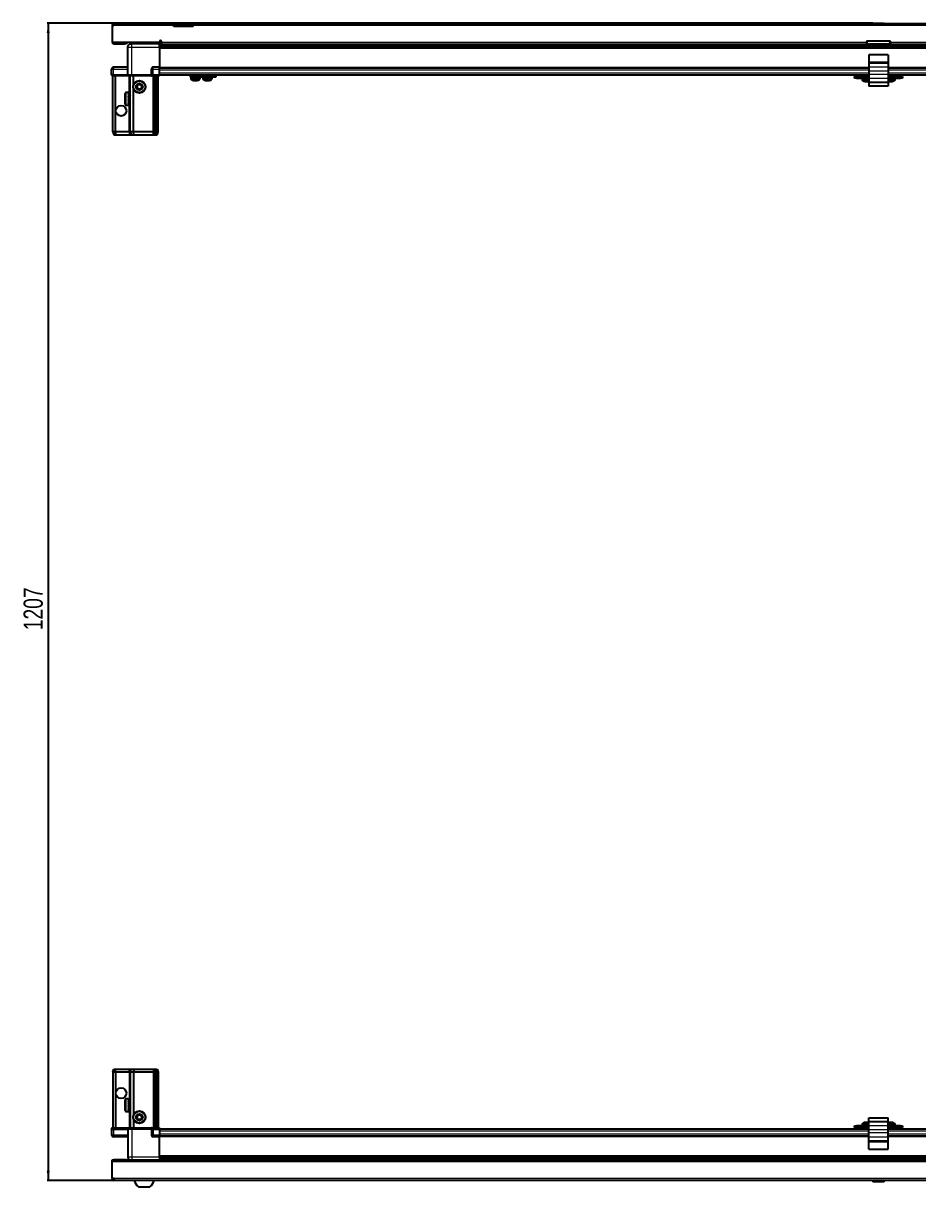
# Model space of a CAD drawing. Header units: millimetres. Extents: x 1132 to 6213, y -494 to 2180.
# Drawn here: x 1220 to 2154, y -494 to 720 of the extents above; entities that cross this region are included whole.
import ezdxf

# ---------------------------------------------------------------- set-up
doc = ezdxf.new("R2010")
doc.units = ezdxf.units.MM
doc.layers.add('FORMAT', color=7, linetype='Continuous')
doc.styles.add('SLDTEXTSTYLE0', font='TXT', dxfattribs={"width": 0.75})
doc.dimstyles.new('SLDDIMSTYLE0', dxfattribs={"dimtxt": 20, "dimasz": 10, "dimexe": 0, "dimexo": 0.0625, "dimgap": 5, "dimtad": 2, "dimdec": 1, "dimrnd": 1e-09, "dimzin": 12, "dimdsep": 46, "dimtxsty": 'SLDTEXTSTYLE0', "dimsah": 1, "dimcen": 0.09, "dimadec": 0, "dimazin": 3, "dimtfac": 1, "dimtofl": 0, "dimtmove": 0, "dimatfit": 3, "dimfxl": 0, "dimfrac": 2, "dimtolj": 1, "dimtzin": 12, "dimarcsym": 0})

# ---------------------------------------------------------------- blocks, each defined once
blk = doc.blocks.new('_D_10')
at = {"layer": 'FORMAT'}
for p, q in [((2106.7, 719.6), (1245.5, 719.6)), ((1246.5, 719.6), (1246.5, -487.4)), ((1315.1, -487.4), (1245.5, -487.4))]:
    blk.add_line(p, q, dxfattribs=at)
for points in [[(1246.5, 719.6), (1244.9, 709.6), (1248, 709.6)], [(1246.5, -487.4), (1248, -477.4), (1244.9, -477.4)]]:
    blk.add_solid(points, dxfattribs=at)
at = {"layer": 'FORMAT', "insert": (1220.7, 86.5), "char_height": 20, "attachment_point": 1, "rotation": 90, "style": 'SLDTEXTSTYLE0'}
blk.add_mtext('1207', dxfattribs=at)

msp = doc.modelspace()

# ---------------------------------------------------------------- linework, layer by layer
at = {"color": 7, "linetype": 'Continuous', "lineweight": 25}
for p, q in [((1313.99, 717.2), (1312.99, 717.2)), ((1312.99, 717.2), (1312.99, 716.3)), ((1312.99, 716.3), (1312.99, 699.8)), ((1313.99, 716.3), (1312.99, 716.3)), ((1313.99, 717.2), (1313.99, 716.3)), ((1314.59, 719.3), (1377.49, 719.3)), ((1337.85, 719.6), (1337.85, 719.3)), ((1337.85, 719.6), (1349.42, 719.6)), ((1349.42, 719.3), (1349.42, 719.6)), ((1377.49, 717.2), (1377.49, 719.3)), ((1377.49, 719.3), (1387.49, 719.3)), ((1387.49, 717.8), (1377.49, 717.8)), ((1377.49, 716.3), (1377.49, 717.2)), ((1397.49, 716.3), (1377.49, 716.3)), ((1387.49, 719.3), (1397.49, 719.3)), ((1397.49, 717.8), (1387.49, 717.8)), ((1397.49, 719.3), (1397.49, 717.2)), ((1397.49, 719.3), (2827.49, 719.3)), ((1397.49, 716.3), (1397.49, 717.2)), ((2106.7, 719.6), (2106.7, 719.3)), ((2106.7, 719.6), (2118.27, 719.6)), ((2118.27, 719.3), (2118.27, 719.6)), ((1312.99, 699.8), (1362.49, 699.8)), ((1315.09, 698.3), (1325.99, 698.3)), ((1327.99, 698.3), (1325.99, 698.3)), ((1327.99, 699.8), (1327.99, 698.3)), ((1329.49, 665.8), (1329.49, 694.8)), ((1333.24, 699.8), (1333.24, 698.3)), ((1362.49, 698.3), (1333.49, 698.3)), ((1359.74, 698.3), (1359.74, 699.8)), ((1362.49, 699.8), (1362.49, 700.65)), ((1362.49, 699.8), (1362.49, 698.3)), ((1362.49, 697.65), (1386.37, 697.65)), ((2862.49, 695.86), (1362.49, 695.86)), ((2862.49, 695.82), (1362.49, 695.82)), ((1362.49, 694.8), (1362.49, 673.8)), ((1364.49, 700.65), (1364.49, 699.9)), ((1364.49, 697.8), (1364.49, 699.9)), ((1364.49, 697.8), (2099.99, 697.8)), ((1380.99, 697.8), (1380.99, 697.65)), ((1381.15, 697.8), (1381.15, 697.65)), ((1381.36, 697.8), (1381.36, 697.65)), ((1381.91, 697.8), (1381.91, 697.65)), ((1382.32, 697.8), (1382.32, 697.65)), ((1383.21, 697.8), (1383.21, 697.65)), ((1383.79, 697.8), (1383.79, 697.65)), ((1384.93, 697.8), (1384.93, 697.65)), ((1385.63, 697.8), (1385.63, 697.65)), ((1386.37, 697.65), (1386.91, 697.65)), ((1386.91, 697.8), (1386.91, 697.65)), ((1386.91, 697.65), (1387.64, 697.65)), ((1386.91, 697.65), (1386.91, 697.65)), ((1387.09, 697.8), (1387.09, 697.65)), ((1387.59, 697.8), (1387.59, 697.65)), ((1387.64, 697.8), (1387.64, 697.65)), ((1387.64, 697.65), (1388.61, 697.65)), ((1387.64, 697.65), (1387.64, 697.65)), ((1388.61, 697.65), (2836.37, 697.65)), ((1388.93, 697.8), (1388.93, 697.65)), ((1388.95, 697.8), (1388.95, 697.65)), ((1389.64, 697.8), (1389.64, 697.65)), ((1390.82, 697.8), (1390.82, 697.65)), ((1391.43, 697.8), (1391.43, 697.65)), ((1392.38, 697.8), (1392.38, 697.65)), ((1392.84, 697.8), (1392.84, 697.65)), ((1393.47, 697.8), (1393.47, 697.65)), ((1393.72, 697.8), (1393.72, 697.65)), ((1393.96, 697.8), (1393.96, 697.65)), ((1393.99, 697.8), (1393.99, 697.65)), ((2124.99, 700.8), (2099.99, 700.8)), ((2099.99, 700.8), (2099.99, 699.9)), ((2099.99, 699.9), (2099.99, 697.8)), ((2121.99, 697.8), (2102.99, 697.8)), ((2124.99, 699.9), (2124.99, 700.8)), ((2124.99, 697.8), (2124.99, 699.9)), ((2124.99, 697.8), (2860.49, 697.8)), ((2122.49, 686.75), (2102.49, 686.75)), ((2102.49, 686.75), (2102.49, 679.02)), ((2122.49, 686.75), (2122.49, 679.02)), ((1312.49, 665.8), (1312.49, 671.8)), ((1329.49, 673.8), (1314.49, 673.8)), ((1353.99, 665.8), (1353.99, 671.8)), ((1362.49, 673.8), (1355.99, 673.8)), ((1362.49, 671.8), (1362.49, 673.8)), ((1362.49, 673.15), (2102.49, 673.15)), ((1362.49, 665.8), (1362.49, 671.8)), ((2102.49, 679.02), (2102.49, 677.58)), ((2102.49, 677.58), (2102.49, 673.81)), ((2102.49, 673.81), (2102.49, 669.48)), ((2102.49, 669.48), (2102.49, 666.26)), ((2122.49, 679.02), (2122.49, 677.58)), ((2122.49, 677.58), (2122.49, 673.81)), ((2122.49, 673.81), (2122.49, 669.48)), ((2122.49, 673.15), (2862.49, 673.15)), ((2122.49, 669.48), (2122.49, 666.26)), ((1312.49, 665.8), (1312.49, 665.46)), ((1312.49, 665.8), (1312.49, 665.8)), ((1312.49, 665.8), (1312.49, 665.46)), ((1314.49, 665.8), (1312.49, 665.8)), ((1312.49, 665.46), (1312.99, 664.6)), ((1312.49, 665.46), (1312.99, 664.6)), ((1312.99, 664.6), (1314.49, 664.6)), ((1313.99, 606.3), (1313.99, 664.6)), ((1314.49, 665.8), (1329.29, 665.8)), ((1329.29, 664.6), (1314.49, 664.6)), ((1316.49, 606.3), (1316.49, 664.6)), ((1329.29, 665.8), (1329.49, 665.8)), ((1329.49, 664.6), (1329.29, 664.6)), ((1329.49, 665.8), (1329.49, 664.6)), ((1329.49, 665.8), (1333.49, 665.8)), ((1333.49, 664.6), (1329.49, 664.6)), ((1331.99, 606.3), (1331.99, 664.6)), ((1333.49, 665.8), (1353.79, 665.8)), ((1353.79, 664.6), (1333.49, 664.6)), ((1335.49, 655.8), (1335.49, 664.6)), ((1353.79, 665.8), (1353.99, 665.8)), ((1353.99, 664.6), (1353.79, 664.6)), ((1353.99, 665.8), (1353.99, 664.6)), ((1355.99, 665.8), (1353.99, 665.8)), ((1353.99, 665.8), (1355.99, 665.8)), ((1353.99, 664.6), (1354.67, 664.6)), ((1362.49, 664.6), (1354.67, 664.6)), ((1355.99, 665.8), (1362.49, 665.8)), ((1355.99, 665.46), (1362.49, 665.46)), ((1356.99, 606.3), (1356.99, 664.6)), ((1357.99, 606.3), (1357.99, 664.6)), ((1359.49, 606.3), (1359.49, 664.6)), ((1360.99, 606.3), (1360.99, 664.6)), ((1362.49, 665.95), (2102.49, 665.95)), ((1362.49, 665.8), (1362.49, 665.46)), ((1362.49, 665.46), (1362.49, 664.6)), ((1394.94, 663.45), (1394.94, 665.95)), ((1397.94, 663.45), (1394.94, 663.45)), ((1395.29, 663.45), (1395.29, 661.54)), ((1397.94, 665.95), (1397.94, 663.45)), ((1418.14, 663.45), (1397.94, 663.45)), ((1404.79, 661.54), (1404.79, 663.45)), ((1407.74, 663.45), (1407.74, 661.54)), ((1407.79, 663.45), (1407.79, 661.54)), ((1417.29, 661.54), (1417.29, 663.45)), ((1418.14, 663.45), (1418.14, 665.95)), ((1421.14, 663.45), (1418.14, 663.45)), ((1421.14, 665.95), (1421.14, 663.45)), ((2087.49, 662.45), (2087.49, 663.95)), ((2087.49, 663.95), (2089.49, 663.95)), ((2089.49, 662.45), (2087.49, 662.45)), ((2089.49, 663.95), (2089.49, 662.45)), ((2089.49, 663.95), (2100.74, 663.95)), ((2089.49, 662.45), (2100.74, 662.45)), ((2095.24, 662.45), (2095.24, 660.54)), ((2097.49, 665.95), (2097.49, 663.95)), ((2100.74, 662.45), (2100.74, 663.95)), ((2100.74, 663.95), (2102.49, 663.95)), ((2102.49, 662.45), (2100.74, 662.45)), ((2102.49, 666.26), (2102.49, 661.93)), ((2102.49, 661.93), (2102.49, 657.95)), ((2122.49, 657.95), (2102.49, 657.95)), ((2102.49, 657.95), (2102.49, 653.95)), ((2122.49, 666.26), (2122.49, 661.93)), ((2122.49, 665.95), (2862.49, 665.95)), ((2122.49, 663.95), (2124.24, 663.95)), ((2124.24, 662.45), (2122.49, 662.45)), ((2122.49, 661.93), (2122.49, 657.95)), ((2122.49, 659.15), (2122.74, 659.07)), ((2122.49, 657.95), (2122.49, 653.95)), ((2124.24, 663.95), (2124.24, 662.45)), ((2124.24, 663.95), (2135.49, 663.95)), ((2124.24, 662.45), (2135.49, 662.45)), ((2127.49, 663.95), (2127.49, 665.95)), ((2129.74, 660.54), (2129.74, 662.45)), ((2135.49, 662.45), (2135.49, 663.95)), ((2135.49, 663.95), (2137.49, 663.95)), ((2137.49, 662.45), (2135.49, 662.45)), ((2137.49, 663.95), (2137.49, 662.45)), ((1326.79, 635.1), (1326.79, 646.5)), ((1330.49, 647.3), (1327.59, 647.3)), ((1329.99, 647.2), (1330.49, 647.2)), ((1329.99, 647.2), (1329.99, 647.04)), ((1329.99, 647.04), (1330.49, 647.04)), ((1329.99, 646.55), (1330.49, 646.55)), ((1329.99, 646.55), (1329.99, 646.17)), ((1329.99, 646.17), (1330.49, 646.17)), ((1329.99, 645.33), (1330.49, 645.33)), ((1329.99, 645.33), (1329.99, 644.78)), ((1329.99, 644.78), (1330.49, 644.78)), ((1329.99, 643.67), (1330.49, 643.67)), ((1329.99, 643.67), (1329.99, 642.99)), ((1330.49, 647.2), (1330.49, 647.3)), ((1330.49, 647.04), (1330.49, 647.2)), ((1330.49, 646.55), (1330.49, 647.04)), ((1330.49, 646.17), (1330.49, 646.55)), ((1330.49, 645.33), (1330.49, 646.17)), ((1330.49, 644.78), (1330.49, 645.33)), ((1330.59, 645.2), (1330.49, 645.2)), ((1330.49, 643.67), (1330.49, 644.78)), ((1330.49, 642.99), (1330.49, 643.67)), ((1330.59, 643.69), (1330.59, 645.2)), ((1330.59, 636.4), (1330.59, 643.69)), ((1331.47, 644.11), (1330.99, 644.8)), ((1330.99, 636.8), (1330.99, 644.8)), ((1331.96, 644.8), (1331.47, 644.11)), ((1331.47, 637.49), (1331.47, 644.11)), ((1331.99, 644.8), (1331.96, 644.8)), ((1331.96, 636.8), (1331.96, 644.8)), ((1335.49, 606.3), (1335.49, 650.8)), ((2122.49, 653.95), (2102.49, 653.95)), ((1327.59, 634.3), (1330.49, 634.3)), ((1329.99, 642.99), (1330.49, 642.99)), ((1329.99, 641.73), (1330.49, 641.73)), ((1329.99, 641.73), (1329.99, 641)), ((1329.99, 641.43), (1330.49, 641.43)), ((1329.99, 641), (1330.49, 641)), ((1329.99, 639.7), (1330.49, 639.7)), ((1329.99, 639.7), (1329.99, 638.98)), ((1329.99, 639.57), (1330.49, 639.57)), ((1329.99, 638.98), (1330.49, 638.98)), ((1329.99, 637.77), (1330.49, 637.77)), ((1329.99, 637.77), (1329.99, 637.14)), ((1329.99, 637.14), (1330.49, 637.14)), ((1329.99, 636.14), (1330.49, 636.14)), ((1329.99, 636.14), (1329.99, 635.66)), ((1329.99, 635.66), (1330.49, 635.66)), ((1329.99, 634.97), (1330.49, 634.97)), ((1329.99, 634.97), (1329.99, 634.68)), ((1329.99, 634.68), (1330.49, 634.68)), ((1329.99, 634.37), (1330.49, 634.37)), ((1329.99, 634.37), (1329.99, 634.3)), ((1329.99, 634.3), (1330.49, 634.3)), ((1330.49, 641.73), (1330.49, 642.99)), ((1330.49, 641.43), (1330.49, 641.73)), ((1330.49, 639.7), (1330.49, 641)), ((1330.49, 638.98), (1330.49, 639.57)), ((1330.49, 637.77), (1330.49, 638.98)), ((1330.49, 637.14), (1330.49, 637.77)), ((1330.49, 636.14), (1330.49, 637.14)), ((1330.49, 636.4), (1330.59, 636.4)), ((1330.49, 635.66), (1330.49, 636.14)), ((1330.49, 634.97), (1330.49, 635.66)), ((1330.49, 634.68), (1330.49, 634.97)), ((1330.49, 634.37), (1330.49, 634.68)), ((1330.49, 634.3), (1330.49, 634.37)), ((1330.49, 634.3), (1330.49, 634.3)), ((1330.99, 636.8), (1331.47, 637.49)), ((1331.47, 637.49), (1331.96, 636.8)), ((1331.96, 636.8), (1331.99, 636.8)), ((1316.49, 606.3), (1313.99, 606.3)), ((1313.99, 606.3), (1314.79, 603.3)), ((1314.79, 603.3), (1316.64, 603.3)), ((1330.99, 606.3), (1316.49, 606.3)), ((1316.49, 606.3), (1316.64, 603.3)), ((1316.64, 603.3), (1330.99, 603.3)), ((1331.99, 606.3), (1330.99, 606.3)), ((1330.99, 603.3), (1332.79, 603.3)), ((1335.49, 606.3), (1331.99, 606.3)), ((1331.99, 606.3), (1332.79, 603.3)), ((1332.79, 603.3), (1335.82, 603.3)), ((1355.99, 606.3), (1335.49, 606.3)), ((1335.82, 603.3), (1335.49, 606.3)), ((1335.82, 603.3), (1355.99, 603.3)), ((1356.99, 606.3), (1355.99, 606.3)), ((1355.99, 603.3), (1357.79, 603.3)), ((1357.99, 606.3), (1356.99, 606.3)), ((1357.79, 603.3), (1356.99, 606.3)), ((1357.79, 603.3), (1358.53, 603.3)), ((1359.49, 606.3), (1357.99, 606.3)), ((1358.53, 603.3), (1357.99, 606.3)), ((1358.53, 603.3), (1359.03, 603.3)), ((1359.03, 603.3), (1359.49, 606.3)), ((1359.03, 603.3), (1360.18, 603.3)), ((1360.99, 606.3), (1359.49, 606.3)), ((1360.18, 603.3), (1360.99, 606.3)), ((1313.99, -374.4), (1314.79, -371.4)), ((1316.49, -374.4), (1313.99, -374.4)), ((1313.99, -374.4), (1313.99, -432.7)), ((1314.79, -371.4), (1316.64, -371.4)), ((1316.49, -374.4), (1316.64, -371.4)), ((1316.49, -374.4), (1316.49, -432.7)), ((1330.99, -374.4), (1316.49, -374.4)), ((1316.64, -371.4), (1330.99, -371.4)), ((1330.99, -371.4), (1332.79, -371.4)), ((1331.99, -374.4), (1330.99, -374.4)), ((1331.99, -374.4), (1332.79, -371.4)), ((1335.49, -374.4), (1331.99, -374.4)), ((1331.99, -374.4), (1331.99, -432.7)), ((1332.79, -371.4), (1335.82, -371.4)), ((1335.82, -371.4), (1335.49, -374.4)), ((1335.49, -374.4), (1335.49, -418.9)), ((1355.99, -374.4), (1335.49, -374.4)), ((1335.82, -371.4), (1355.99, -371.4)), ((1355.99, -371.4), (1357.79, -371.4)), ((1356.99, -374.4), (1355.99, -374.4)), ((1357.79, -371.4), (1356.99, -374.4)), ((1357.99, -374.4), (1356.99, -374.4)), ((1356.99, -374.4), (1356.99, -432.7)), ((1357.79, -371.4), (1358.53, -371.4)), ((1358.53, -371.4), (1357.99, -374.4)), ((1357.99, -374.4), (1357.99, -432.7)), ((1359.49, -374.4), (1357.99, -374.4)), ((1358.53, -371.4), (1359.03, -371.4)), ((1359.03, -371.4), (1360.18, -371.4)), ((1359.03, -371.4), (1359.49, -374.4)), ((1360.99, -374.4), (1359.49, -374.4)), ((1359.49, -374.4), (1359.49, -432.7)), ((1360.18, -371.4), (1360.99, -374.4)), ((1360.99, -374.4), (1360.99, -432.7)), ((1326.79, -414.6), (1326.79, -403.2)), ((1329.99, -402.4), (1327.59, -402.4)), ((1329.99, -402.4), (1329.99, -402.41)), ((1329.99, -402.41), (1330.49, -402.41)), ((1329.99, -402.6), (1330.49, -402.6)), ((1329.99, -402.6), (1329.99, -402.81)), ((1329.99, -402.81), (1330.49, -402.81)), ((1329.99, -403.39), (1330.49, -403.39)), ((1329.99, -403.39), (1329.99, -403.82)), ((1329.99, -403.82), (1330.49, -403.82)), ((1329.99, -404.72), (1330.49, -404.72)), ((1329.99, -404.72), (1329.99, -405.32)), ((1329.99, -405.32), (1330.49, -405.32)), ((1329.99, -406.47), (1330.49, -406.47)), ((1329.99, -406.47), (1329.99, -407.17)), ((1329.99, -407.17), (1330.49, -407.17)), ((1329.99, -408.45), (1330.49, -408.45)), ((1329.99, -408.45), (1329.99, -409.19)), ((1329.99, -408.6), (1330.49, -408.6)), ((1329.99, -409.1), (1330.49, -409.1)), ((1329.99, -409.19), (1330.49, -409.19)), ((1329.99, -410.47), (1330.49, -410.47)), ((1329.99, -410.47), (1329.99, -411.18)), ((1329.99, -411.18), (1330.49, -411.18)), ((1329.99, -412.35), (1330.49, -412.35)), ((1329.99, -412.35), (1329.99, -412.95)), ((1330.49, -402.6), (1330.49, -402.41)), ((1330.49, -402.81), (1330.49, -402.6)), ((1330.49, -403.39), (1330.49, -402.81)), ((1330.49, -403.82), (1330.49, -403.39)), ((1330.49, -404.72), (1330.49, -403.82)), ((1330.59, -404.5), (1330.49, -404.5)), ((1330.49, -405.32), (1330.49, -404.72)), ((1330.49, -406.47), (1330.49, -405.32)), ((1330.49, -407.17), (1330.49, -406.47)), ((1330.49, -408.45), (1330.49, -407.17)), ((1330.49, -408.6), (1330.49, -408.45)), ((1330.49, -409.19), (1330.49, -409.1)), ((1330.49, -410.47), (1330.49, -409.19)), ((1330.49, -411.18), (1330.49, -410.47)), ((1330.49, -412.35), (1330.49, -411.18)), ((1330.49, -412.95), (1330.49, -412.35)), ((1330.59, -413.3), (1330.59, -404.5)), ((1331.47, -405.59), (1330.99, -404.9)), ((1330.99, -412.9), (1330.99, -404.9)), ((1330.99, -412.9), (1331.47, -412.21)), ((1331.96, -404.9), (1331.47, -405.59)), ((1331.47, -412.21), (1331.47, -405.59)), ((1331.47, -412.21), (1331.96, -412.9)), ((1331.99, -404.9), (1331.96, -404.9)), ((1331.96, -412.9), (1331.96, -404.9)), ((1327.59, -415.4), (1329.99, -415.4)), ((1329.99, -412.95), (1330.49, -412.95)), ((1329.99, -413.88), (1330.49, -413.88)), ((1329.99, -413.88), (1329.99, -414.32)), ((1329.99, -414.32), (1330.49, -414.32)), ((1329.99, -414.93), (1330.49, -414.93)), ((1329.99, -414.93), (1329.99, -415.17)), ((1329.99, -415.17), (1330.49, -415.17)), ((1329.99, -415.39), (1330.49, -415.39)), ((1329.99, -415.39), (1329.99, -415.4)), ((1329.99, -415.4), (1330.49, -415.4)), ((1330.49, -413.88), (1330.49, -412.95)), ((1330.49, -413.3), (1330.59, -413.3)), ((1330.49, -414.32), (1330.49, -413.88)), ((1330.49, -414.93), (1330.49, -414.32)), ((1330.49, -415.17), (1330.49, -414.93)), ((1330.49, -415.39), (1330.49, -415.17)), ((1330.49, -415.4), (1330.49, -415.39)), ((1331.96, -412.9), (1331.99, -412.9)), ((1335.49, -423.9), (1335.49, -432.7)), ((2102.49, -422.05), (2122.49, -422.05)), ((2102.49, -426.05), (2102.49, -422.05)), ((2122.49, -426.05), (2122.49, -422.05)), ((1312.99, -432.7), (1312.49, -433.57)), ((1312.49, -433.9), (1312.49, -433.57)), ((1312.49, -433.9), (1314.49, -433.9)), ((1312.49, -433.9), (1312.49, -439.9)), ((1314.49, -432.7), (1312.99, -432.7)), ((1314.49, -432.7), (1329.29, -432.7)), ((1329.29, -433.9), (1314.49, -433.9)), ((1314.49, -433.9), (1329.29, -433.9)), ((1329.29, -432.7), (1329.49, -432.7)), ((1329.49, -433.9), (1329.29, -433.9)), ((1329.49, -433.9), (1329.49, -432.7)), ((1329.49, -432.7), (1333.49, -432.7)), ((1333.49, -433.9), (1329.49, -433.9)), ((1329.49, -433.9), (1329.49, -462.9)), ((1333.49, -432.7), (1353.79, -432.7)), ((1353.79, -433.9), (1333.49, -433.9)), ((1353.79, -432.7), (1353.99, -432.7)), ((1353.99, -433.9), (1353.79, -433.9)), ((1353.99, -433.9), (1353.99, -432.7)), ((1354.67, -432.7), (1353.99, -432.7)), ((1353.99, -433.9), (1355.99, -433.9)), ((1353.99, -433.9), (1353.99, -439.9)), ((1354.67, -432.7), (1362.49, -432.7)), ((1362.49, -433.57), (1355.99, -433.57)), ((1362.49, -433.9), (1355.99, -433.9)), ((1355.99, -433.9), (1362.49, -433.9)), ((1362.49, -432.7), (1362.49, -433.57)), ((1362.49, -433.57), (1362.49, -433.57)), ((1362.49, -433.9), (1362.49, -433.57)), ((1362.49, -433.9), (1362.49, -433.9)), ((1362.49, -433.9), (1362.49, -439.9)), ((2102.49, -434.05), (1362.49, -434.05)), ((2087.49, -432.05), (2087.49, -430.55)), ((2087.49, -430.55), (2089.49, -430.55)), ((2089.49, -432.05), (2087.49, -432.05)), ((2089.49, -430.55), (2089.49, -432.05)), ((2100.74, -430.55), (2089.49, -430.55)), ((2100.74, -432.05), (2089.49, -432.05)), ((2095.24, -428.65), (2095.24, -430.55)), ((2097.49, -432.05), (2097.49, -434.05)), ((2100.74, -432.05), (2100.74, -430.55)), ((2100.74, -430.55), (2102.49, -430.55)), ((2102.49, -432.05), (2100.74, -432.05)), ((2101.16, -427.07), (2101.16, -427.07)), ((2102.49, -426.05), (2122.49, -426.05)), ((2102.49, -430.03), (2102.49, -426.05)), ((2102.49, -434.36), (2102.49, -430.03)), ((2102.49, -437.59), (2102.49, -434.36)), ((2122.49, -430.03), (2122.49, -426.05)), ((2122.49, -434.36), (2122.49, -430.03)), ((2122.49, -430.55), (2124.24, -430.55)), ((2124.24, -432.05), (2122.49, -432.05)), ((2862.49, -434.05), (2122.49, -434.05)), ((2122.49, -437.59), (2122.49, -434.36)), ((2124.24, -430.55), (2124.24, -432.05)), ((2135.49, -430.55), (2124.24, -430.55)), ((2135.49, -432.05), (2124.24, -432.05)), ((2126.16, -427.07), (2126.16, -427.07)), ((2127.49, -434.05), (2127.49, -432.05)), ((2129.74, -430.55), (2129.74, -428.65)), ((2135.49, -432.05), (2135.49, -430.55)), ((2135.49, -430.55), (2137.49, -430.55)), ((2137.49, -432.05), (2135.49, -432.05)), ((2137.49, -430.55), (2137.49, -432.05)), ((1329.49, -441.9), (1314.49, -441.9)), ((1362.49, -441.9), (1355.99, -441.9)), ((1362.49, -439.9), (1362.49, -441.9)), ((2102.49, -441.25), (1362.49, -441.25)), ((1362.49, -462.9), (1362.49, -441.9)), ((2102.49, -441.91), (2102.49, -437.59)), ((2102.49, -445.68), (2102.49, -441.91)), ((2102.49, -447.13), (2102.49, -445.68)), ((2102.49, -454.85), (2102.49, -447.13)), ((2122.49, -441.91), (2122.49, -437.59)), ((2862.49, -441.25), (2122.49, -441.25)), ((2122.49, -445.68), (2122.49, -441.91)), ((2122.49, -447.13), (2122.49, -445.68)), ((2122.49, -454.85), (2122.49, -447.13)), ((2102.49, -454.85), (2122.49, -454.85)), ((1312.99, -465.9), (2911.99, -465.9)), ((1312.99, -468), (1312.99, -465.9)), ((1312.99, -485.3), (1312.99, -468)), ((1327.99, -465.8), (1315.09, -465.8)), ((1327.99, -465.8), (1327.99, -465.9)), ((1362.49, -463.92), (2862.49, -463.92)), ((1362.49, -463.96), (2862.49, -463.96)), ((1386.37, -465.75), (1362.49, -465.75)), ((1380.99, -465.9), (1380.99, -465.75)), ((1381.03, -465.9), (1381.03, -465.75)), ((1381.3, -465.9), (1381.3, -465.75)), ((1381.56, -465.9), (1381.56, -465.75)), ((1382.21, -465.9), (1382.21, -465.75)), ((1382.67, -465.9), (1382.67, -465.75)), ((1383.64, -465.9), (1383.64, -465.75)), ((1384.26, -465.9), (1384.26, -465.75)), ((1385.45, -465.9), (1385.45, -465.75)), ((1386.11, -465.9), (1386.11, -465.75)), ((1386.16, -465.9), (1386.16, -465.75)), ((1387.45, -465.75), (1386.37, -465.75)), ((1388.19, -465.75), (1387.45, -465.75)), ((1387.45, -465.9), (1387.45, -465.75)), ((1387.45, -465.75), (1387.45, -465.75)), ((1387.47, -465.9), (1387.47, -465.75)), ((1387.96, -465.9), (1387.96, -465.75)), ((1388.19, -465.9), (1388.19, -465.75)), ((1388.61, -465.75), (1388.19, -465.75)), ((1388.19, -465.75), (1388.19, -465.75)), ((2836.37, -465.75), (1388.61, -465.75)), ((1389.46, -465.9), (1389.46, -465.75)), ((1390.15, -465.9), (1390.15, -465.75)), ((1391.28, -465.9), (1391.28, -465.75)), ((1391.86, -465.9), (1391.86, -465.75)), ((1392.73, -465.9), (1392.73, -465.75)), ((1393.13, -465.9), (1393.13, -465.75)), ((1393.66, -465.9), (1393.66, -465.75)), ((1393.85, -465.9), (1393.85, -465.75)), ((1393.99, -465.9), (1393.99, -465.75)), ((1315.09, -485.3), (1312.99, -485.3)), ((1315.09, -485.3), (1315.09, -487.4)), ((2909.89, -487.4), (1315.09, -487.4)), ((1340.49, -494), (1352.49, -494)), ((2107.69, -487.4), (2106.7, -488.39)), ((2106.7, -488.39), (2106.7, -488.9)), ((2118.27, -488.39), (2106.7, -488.39)), ((2118.27, -488.9), (2106.7, -488.9)), ((2118.27, -488.39), (2117.29, -487.4)), ((2118.27, -488.9), (2118.27, -488.39))]:
    msp.add_line(p, q, dxfattribs=at)
at = {"color": 8, "linetype": 'Continuous', "lineweight": 18}
for p, q in [((1377.49, 717.2), (1313.99, 717.2)), ((1387.49, 717.8), (1387.49, 719.3)), ((2827.49, 717.2), (1397.49, 717.2)), ((1315.09, 699.8), (1315.09, 698.3)), ((1325.99, 698.3), (1325.99, 699.8)), ((1333.49, 694.8), (1362.49, 694.8)), ((1333.49, 665.8), (1333.49, 694.8)), ((1362.49, 698.3), (1364.49, 698.3)), ((2862.49, 697.06), (1362.49, 697.06)), ((1362.49, 694.61), (2862.49, 694.61)), ((2862.49, 693.2), (1362.49, 693.2)), ((1364.49, 699.9), (2099.99, 699.9)), ((2099.99, 698.3), (2101.33, 698.3)), ((2123.65, 698.3), (2124.99, 698.3)), ((2124.99, 699.9), (2860.49, 699.9)), ((1312.49, 671.8), (1314.49, 671.8)), ((1314.49, 673.8), (1314.49, 671.8)), ((1314.49, 671.8), (1329.49, 671.8)), ((1314.49, 665.8), (1314.49, 671.8)), ((1353.99, 671.8), (1355.99, 671.8)), ((1355.99, 671.8), (1355.99, 673.8)), ((1355.99, 671.8), (1362.49, 671.8)), ((1355.99, 665.8), (1355.99, 671.8)), ((1362.49, 673.8), (2102.49, 673.8)), ((1362.49, 671.15), (2102.49, 671.15)), ((1362.49, 667.95), (2102.49, 667.95)), ((2122.49, 679.02), (2102.49, 679.02)), ((2122.49, 677.58), (2102.49, 677.58)), ((2122.49, 673.81), (2102.49, 673.81)), ((2122.49, 669.48), (2102.49, 669.48)), ((2122.49, 673.8), (2862.49, 673.8)), ((2122.49, 671.15), (2862.49, 671.15)), ((2122.49, 667.95), (2862.49, 667.95)), ((1314.49, 665.8), (1314.49, 664.6)), ((1329.29, 664.6), (1329.29, 665.8)), ((1330.99, 644.8), (1330.99, 664.6)), ((1333.49, 665.8), (1333.49, 664.6)), ((1353.79, 664.6), (1353.79, 665.8)), ((1355.99, 665.8), (1355.99, 665.46)), ((1355.99, 606.3), (1355.99, 664.6)), ((1404.79, 661.54), (1395.29, 661.54)), ((1404.59, 661.17), (1395.48, 661.17)), ((1407.79, 661.54), (1407.74, 661.54)), ((1417.29, 661.54), (1407.79, 661.54)), ((1407.98, 661.17), (1407.93, 661.17)), ((1417.09, 661.17), (1407.98, 661.17)), ((2102.49, 660.54), (2095.24, 660.54)), ((2102.49, 660.17), (2095.43, 660.17)), ((2122.49, 666.26), (2102.49, 666.26)), ((2122.49, 661.93), (2102.49, 661.93)), ((2129.74, 660.54), (2122.49, 660.54)), ((2129.54, 660.17), (2122.49, 660.17)), ((1327.59, 634.3), (1327.59, 647.3)), ((1330.99, 606.3), (1330.99, 636.8)), ((1330.99, 606.3), (1330.99, 603.3)), ((1355.99, 603.3), (1355.99, 606.3)), ((1330.99, -374.4), (1330.99, -371.4)), ((1330.99, -374.4), (1330.99, -404.9)), ((1355.99, -371.4), (1355.99, -374.4)), ((1355.99, -374.4), (1355.99, -432.7)), ((1327.59, -415.4), (1327.59, -402.4)), ((1330.99, -412.9), (1330.99, -432.7)), ((1314.49, -433.9), (1314.49, -432.7)), ((1314.49, -433.9), (1314.49, -439.9)), ((1329.29, -433.9), (1329.29, -432.7)), ((1333.49, -433.9), (1333.49, -432.7)), ((1333.49, -433.9), (1333.49, -462.9)), ((1353.79, -433.9), (1353.79, -432.7)), ((1355.99, -433.9), (1355.99, -433.57)), ((1355.99, -433.9), (1355.99, -439.9)), ((1362.49, -433.9), (1362.49, -433.57)), ((2102.49, -436.05), (1362.49, -436.05)), ((2095.24, -428.65), (2099.99, -428.65)), ((2095.43, -428.28), (2099.99, -428.28)), ((2099.99, -428.28), (2102.49, -428.28)), ((2099.99, -428.65), (2102.49, -428.65)), ((2102.49, -430.03), (2122.49, -430.03)), ((2102.49, -434.36), (2122.49, -434.36)), ((2122.49, -428.28), (2124.99, -428.28)), ((2122.49, -428.65), (2124.99, -428.65)), ((2862.49, -436.05), (2122.49, -436.05)), ((2124.99, -428.28), (2129.54, -428.28)), ((2124.99, -428.65), (2129.74, -428.65)), ((1312.49, -439.9), (1314.49, -439.9)), ((1314.49, -439.9), (1329.49, -439.9)), ((1314.49, -441.9), (1314.49, -439.9)), ((1353.99, -439.9), (1355.99, -439.9)), ((1355.99, -439.9), (1362.49, -439.9)), ((1355.99, -439.9), (1355.99, -441.9)), ((2102.49, -439.25), (1362.49, -439.25)), ((2102.49, -441.9), (1362.49, -441.9)), ((2102.49, -437.59), (2122.49, -437.59)), ((2102.49, -441.91), (2122.49, -441.91)), ((2102.49, -445.68), (2122.49, -445.68)), ((2102.49, -447.13), (2122.49, -447.13)), ((2862.49, -439.25), (2122.49, -439.25)), ((2862.49, -441.9), (2122.49, -441.9)), ((2911.99, -468), (1312.99, -468)), ((1315.09, -465.9), (1315.09, -465.8)), ((1333.49, -462.9), (1362.49, -462.9)), ((1362.49, -461.3), (2862.49, -461.3)), ((2862.49, -462.72), (1362.49, -462.72)), ((1362.49, -465.17), (2862.49, -465.17)), ((2909.89, -485.3), (1315.09, -485.3))]:
    msp.add_line(p, q, dxfattribs=at)
at = {"color": 7, "linetype": 'Continuous', "lineweight": 25, "flags": 128}
for points in [[(2102.49, -427.25), (2102.48, -427.25), (2102.17, -427.15)], [(2122.84, -427.15), (2122.52, -427.24), (2122.49, -427.25)], [(1315.09, -465.8), (1314.68, -465.84), (1314.45, -465.9)]]:
    msp.add_lwpolyline(points, dxfattribs=at)
at = {"color": 7, "linetype": 'Continuous', "lineweight": 25}
for centre, radius in [((1341.49, 653.3), 6.5), ((1341.49, 653.3), 3.46), ((1322.49, 628.3), 5.5), ((1322.49, -396.4), 5.5), ((1341.49, -421.4), 6.5), ((1341.49, -421.4), 3.46)]:
    msp.add_circle(centre, radius, dxfattribs=at)
at = {"color": 8, "linetype": 'Continuous', "lineweight": 18}
for centre in [(1341.49, 653.3), (1341.49, -421.4)]:
    msp.add_circle(centre, 5.7, dxfattribs=at)
at = {"color": 7, "linetype": 'Continuous', "lineweight": 25}
for centre, radius, start, end in [((1315.09, 700.4), 2.1, 196.60155, 270), ((1363.49, 700.65), 1, 0, 180), ((2102.99, 700.8), 3, 180, 270), ((2121.99, 700.8), 3, 270, 360), ((1314.49, 671.8), 2, 90, 180), ((1355.99, 671.8), 2, 90, 180), ((1341.49, 653.3), 2.5, 74.92207, 134.92207), ((1341.49, 653.3), 2.5, 14.92207, 74.92207), ((1395.74, 661.54), 0.45, 180, 235.28209), ((1400.04, 667.75), 8, 235.28209, 258.9392), ((1400.04, 667.75), 8, 281.00757, 304.71791), ((1404.34, 661.54), 0.45, 304.71791, 0), ((1408.19, 661.54), 0.45, 180, 235.28209), ((1408.24, 661.54), 0.45, 180, 235.28209), ((1412.49, 667.75), 8, 235.28209, 255.8287), ((1412.54, 667.75), 8, 235.28209, 259.06255), ((1412.54, 667.75), 8, 280.87532, 304.71791), ((1416.84, 661.54), 0.45, 304.71791, 0), ((2095.69, 660.54), 0.45, 180, 235.28209), ((2099.99, 666.75), 8, 235.28209, 259.10263), ((2099.99, 666.75), 8, 280.79755, 288.20996), ((2124.99, 666.75), 8, 286.33055, 304.71791), ((2129.29, 660.54), 0.45, 304.71791, 0), ((1327.59, 646.5), 0.8, 90, 180), ((1330.99, 645.2), 0.4, 180, 270), ((1341.49, 653.3), 2.5, 134.92207, 194.92207), ((1341.49, 653.3), 2.5, 194.92207, 254.92207), ((1341.49, 653.3), 2.5, 254.92207, 314.92207), ((1341.49, 653.3), 2.5, 314.92207, 14.92207), ((1327.59, 635.1), 0.8, 180, 270), ((1330.99, 636.4), 0.4, 90, 180), ((1327.59, -403.2), 0.8, 90, 180), ((1330.99, -404.5), 0.4, 180, 270), ((1327.59, -414.6), 0.8, 180, 270), ((1330.99, -413.3), 0.4, 90, 180), ((1341.49, -421.4), 2.5, 147.37605, 207.37605), ((1341.49, -421.4), 2.5, 207.37605, 267.37605), ((1341.49, -421.4), 2.5, 87.37605, 147.37605), ((1341.49, -421.4), 2.5, 267.37605, 327.37605), ((1341.49, -421.4), 2.5, 27.37605, 87.37605), ((1341.49, -421.4), 2.5, 327.37605, 27.37605), ((2095.69, -428.65), 0.45, 124.71791, 180), ((2099.99, -434.85), 8, 105.59831, 124.71791), ((2124.99, -434.85), 8, 55.28209, 74.20809), ((2129.29, -428.65), 0.45, 0, 55.28209), ((1314.49, -439.9), 2, 180, 270), ((1355.99, -439.9), 2, 180, 270), ((1315.09, -485.3), 2.1, 180, 270), ((1315.09, -485.3), 0.6, 180, 270), ((1347.51, -484.38), 11.91, 194.70035, 233.8734), ((1345.46, -484.38), 11.91, 306.1266, 345.29965)]:
    msp.add_arc(centre, radius, start, end, dxfattribs=at)
for centre, start_param, end_param in [((1355.99, 662), 0, 0.7227342), ((1355.99, -430.1), 2.4188584, 3.1415927)]:
    msp.add_ellipse(centre, major_axis=(0, 3.46), ratio=0.5773503, start_param=start_param, end_param=end_param, dxfattribs=at)
for points, knots in [([(1314.61, 719.21), (1314.52, 719.2), (1314.19, 719.15), (1313.7, 718.82), (1313.23, 718.27), (1313.02, 717.69), (1313, 717.32), (1312.99, 717.2)], [0, 0, 0, 0, 0.0979668, 0.3537447, 0.6095195, 0.8652942, 1, 1, 1, 1]), ([(1313.99, 717.2), (1314.03, 717.45), (1314.12, 717.94), (1314.26, 718.59), (1314.39, 719.05), (1314.5, 719.27), (1314.57, 719.29), (1314.59, 719.3)], [0, 0, 0, 0, 0.2302553, 0.4485219, 0.6667858, 0.8850496, 1, 1, 1, 1]), ([(1329.49, 694.8), (1329.54, 695.24), (1329.61, 695.92), (1330.04, 696.73), (1330.5, 697.29), (1331.06, 697.74), (1331.87, 698.18), (1332.55, 698.25), (1332.99, 698.3)], [0, 0, 0, 0, 0.2394568, 0.3683607, 0.5, 0.6316393, 0.7605432, 1, 1, 1, 1]), ([(1333.49, 698.3), (1333.42, 698.3), (1333.29, 698.3), (1333.13, 698.3), (1333.01, 698.3), (1333, 698.3), (1332.99, 698.3)], [0, 0, 0, 0, 0.2493943, 0.5003335, 0.7501667, 1, 1, 1, 1]), ([(1362.49, 694.8), (1362.49, 695.19), (1362.49, 695.98), (1362.49, 697.03), (1362.49, 697.82), (1362.49, 698.24), (1362.49, 698.28), (1362.49, 698.3)], [0, 0, 0, 0, 0.2146939, 0.4293877, 0.6440816, 0.8587754, 1, 1, 1, 1]), ([(1338.7, 654.05), (1339.07, 654.41), (1339.75, 655.09), (1340.43, 655.77), (1340.75, 656.09)], [0, 0, 0, 0, 0.5346859, 1, 1, 1, 1]), ([(1340.75, 656.09), (1341.24, 655.95), (1342.17, 655.7), (1343.1, 655.45), (1343.53, 655.34)], [0, 0, 0, 0, 0.5346859, 1, 1, 1, 1]), ([(1398.54, 659.89), (1398.54, 659.89), (1398.54, 659.89), (1398.4, 659.92), (1398.22, 659.97), (1398.07, 660.03), (1398, 660.06), (1397.99, 660.07), (1397.99, 660.07), (1398, 660.07), (1398.02, 660.07), (1398.09, 660.05), (1398.38, 659.98), (1398.76, 659.91), (1399.17, 659.88), (1399.45, 659.91), (1399.6, 659.97), (1399.71, 660.04), (1399.78, 660.07), (1399.8, 660.07), (1399.83, 660.07), (1399.85, 660.07), (1399.89, 660.06), (1399.99, 660.03), (1400.15, 659.96), (1400.37, 659.9), (1400.67, 659.88), (1401.01, 659.91), (1401.32, 659.96), (1401.56, 660.01), (1401.68, 660.03), (1401.76, 660.05), (1401.81, 660.06), (1401.85, 660.07), (1401.86, 660.07), (1401.87, 660.07), (1401.87, 660.07)], [0, 0, 0, 0, 0.0260981, 0.0798373, 0.1372046, 0.1783571, 0.1990393, 0.2033396, 0.2076895, 0.2107229, 0.2145438, 0.2214795, 0.2486016, 0.3557772, 0.404897, 0.4544227, 0.54605, 0.5914038, 0.5971187, 0.6013251, 0.6043817, 0.6074438, 0.6119905, 0.6242286, 0.6785193, 0.7597502, 0.8043048, 0.8490258, 0.923625, 0.9513598, 0.9687075, 0.9799959, 0.9911421, 0.9954732, 0.998845, 1, 1, 1, 1]), ([(1401.87, 660.07), (1401.88, 660.07), (1401.88, 660.07), (1401.89, 660.06), (1401.84, 660.03), (1401.7, 659.96), (1401.56, 659.91), (1401.51, 659.89), (1401.55, 659.89), (1401.57, 659.9)], [0, 0, 0, 0, 0.0151829, 0.0365363, 0.0956997, 0.3601423, 0.6752387, 0.8745348, 1, 1, 1, 1]), ([(1411.02, 659.89), (1411.03, 659.89), (1411.05, 659.89), (1410.91, 659.94), (1410.75, 660), (1410.63, 660.05), (1410.63, 660.07), (1410.63, 660.07), (1410.65, 660.07), (1410.67, 660.07), (1410.76, 660.05), (1411.1, 659.97), (1411.52, 659.89), (1411.96, 659.89), (1412.18, 659.92), (1412.35, 659.97), (1412.47, 660.03), (1412.55, 660.06), (1412.6, 660.07), (1412.62, 660.07), (1412.64, 660.07), (1412.67, 660.07), (1412.73, 660.05), (1412.86, 659.98), (1413.01, 659.91), (1413.32, 659.88), (1413.7, 659.91), (1414.09, 659.97), (1414.39, 660.04), (1414.5, 660.07), (1414.52, 660.07), (1414.53, 660.07), (1414.54, 660.07), (1414.54, 660.06), (1414.48, 660.03), (1414.3, 659.96), (1414.1, 659.9), (1414.06, 659.9), (1414.05, 659.89)], [0, 0, 0, 0, 0.0283629, 0.0806823, 0.1383562, 0.1672924, 0.1709175, 0.1737955, 0.1766977, 0.1800498, 0.1863992, 0.2130773, 0.319019, 0.3539804, 0.3992833, 0.4476446, 0.4823368, 0.4997721, 0.5033973, 0.5070643, 0.5096216, 0.5128427, 0.5186896, 0.5415539, 0.6319042, 0.6733129, 0.7150637, 0.7923067, 0.8305407, 0.8353583, 0.8389044, 0.8414812, 0.8440625, 0.8478955, 0.8582124, 0.9039802, 0.9724588, 1, 1, 1, 1]), ([(2098.48, 658.89), (2098.48, 658.89), (2098.49, 658.89), (2098.36, 658.93), (2098.17, 658.99), (2098.04, 659.06), (2098.03, 659.07), (2098.03, 659.07), (2098.04, 659.07), (2098.06, 659.07), (2098.11, 659.06), (2098.31, 659.02), (2098.65, 658.94), (2099.07, 658.89), (2099.4, 658.89), (2099.62, 658.94), (2099.78, 659), (2099.89, 659.05), (2099.96, 659.07), (2099.98, 659.07), (2100, 659.07), (2100.03, 659.07), (2100.1, 659.05), (2100.26, 658.97), (2100.44, 658.89), (2100.84, 658.89), (2101.16, 658.92), (2101.48, 658.97), (2101.72, 659.03), (2101.86, 659.06), (2101.91, 659.07), (2101.93, 659.07), (2101.94, 659.07), (2101.95, 659.07), (2101.93, 659.05), (2101.78, 658.98), (2101.59, 658.92), (2101.47, 658.88), (2101.49, 658.89), (2101.49, 658.89)], [0, 0, 0, 0, 0.0107986, 0.0543621, 0.1370986, 0.1577299, 0.1615047, 0.1653161, 0.1678592, 0.1703965, 0.1748191, 0.1884464, 0.2519024, 0.3158484, 0.35385, 0.4061453, 0.4637925, 0.4927153, 0.4963388, 0.4992154, 0.5021163, 0.5054668, 0.5118133, 0.5384791, 0.6443718, 0.679317, 0.724599, 0.772938, 0.8076141, 0.8250414, 0.8286649, 0.8323302, 0.8348863, 0.8381059, 0.84395, 0.8668038, 0.9571124, 0.9985019, 1, 1, 1, 1]), ([(2122.74, 659.07), (2122.74, 659.07), (2122.74, 659.07), (2122.75, 659.07), (2122.81, 659.05), (2123.11, 658.97), (2123.5, 658.89), (2123.76, 658.89), (2123.82, 658.92), (2123.82, 658.97), (2123.81, 659.03), (2123.81, 659.06), (2123.84, 659.07), (2123.85, 659.07), (2123.88, 659.07), (2123.9, 659.07), (2123.98, 659.05), (2124.23, 658.98), (2124.55, 658.91), (2124.98, 658.88), (2125.38, 658.91), (2125.71, 658.97), (2125.96, 659.04), (2126.07, 659.07), (2126.09, 659.07), (2126.11, 659.07), (2126.13, 659.07), (2126.15, 659.06), (2126.18, 659.03), (2126.15, 658.96), (2126.16, 658.9), (2126.28, 658.88), (2126.52, 658.91), (2126.78, 658.96), (2127, 659.01), (2127.1, 659.03), (2127.17, 659.05), (2127.21, 659.06), (2127.23, 659.07), (2127.24, 659.07), (2127.24, 659.07), (2127.24, 659.07)], [0, 0, 0, 0, 0.0019495, 0.0053008, 0.0116486, 0.0383202, 0.144236, 0.1791887, 0.2244806, 0.2728301, 0.3075137, 0.3249448, 0.3285691, 0.3322352, 0.3347919, 0.3380121, 0.3438576, 0.3667163, 0.4570446, 0.4984431, 0.5401837, 0.6174078, 0.6556324, 0.6604488, 0.663994, 0.6665702, 0.6691509, 0.6729829, 0.6832973, 0.7290539, 0.7975158, 0.8350667, 0.8727579, 0.9356307, 0.9590057, 0.9736265, 0.9831404, 0.9925345, 0.9961847, 0.9990266, 1, 1, 1, 1]), ([(1339.44, 651.26), (1339.36, 651.59), (1339.14, 652.39), (1338.89, 653.35), (1338.73, 653.93), (1338.7, 654.05)], [0, 0, 0, 0, 0.3629006, 0.8668753, 1, 1, 1, 1]), ([(1342.23, 650.51), (1341.73, 650.64), (1340.8, 650.89), (1339.88, 651.14), (1339.44, 651.26)], [0, 0, 0, 0, 0.5346859, 1, 1, 1, 1]), ([(1344.28, 652.55), (1343.91, 652.18), (1343.23, 651.5), (1342.55, 650.82), (1342.23, 650.51)], [0, 0, 0, 0, 0.5346859, 1, 1, 1, 1]), ([(1343.53, 655.34), (1343.56, 655.22), (1343.72, 654.64), (1343.98, 653.68), (1344.19, 652.88), (1344.28, 652.55)], [0, 0, 0, 0, 0.1331247, 0.6370994, 1, 1, 1, 1]), ([(1338.6, -421.27), (1338.88, -420.84), (1339.4, -420.02), (1339.92, -419.21), (1340.16, -418.84)], [0, 0, 0, 0, 0.5346859, 1, 1, 1, 1]), ([(1339.93, -423.83), (1339.87, -423.72), (1339.6, -423.19), (1339.14, -422.31), (1338.76, -421.58), (1338.6, -421.27)], [0, 0, 0, 0, 0.1331247, 0.6370994, 1, 1, 1, 1]), ([(1342.82, -423.97), (1342.3, -423.94), (1341.34, -423.9), (1340.38, -423.85), (1339.93, -423.83)], [0, 0, 0, 0, 0.5346859, 1, 1, 1, 1]), ([(1340.16, -418.84), (1340.68, -418.86), (1341.64, -418.91), (1342.6, -418.95), (1343.04, -418.97)], [0, 0, 0, 0, 0.5346859, 1, 1, 1, 1]), ([(1344.37, -421.53), (1344.09, -421.97), (1343.57, -422.78), (1343.06, -423.59), (1342.82, -423.97)], [0, 0, 0, 0, 0.5346859, 1, 1, 1, 1]), ([(1343.04, -418.97), (1343.2, -419.28), (1343.58, -420.01), (1344.04, -420.89), (1344.31, -421.42), (1344.37, -421.53)], [0, 0, 0, 0, 0.3629006, 0.8668753, 1, 1, 1, 1]), ([(2102.24, -427.17), (2102.24, -427.17), (2102.24, -427.17), (2102.21, -427.17), (2102.09, -427.13), (2101.83, -427.07), (2101.52, -427.01), (2101.29, -426.99), (2101.15, -427.01), (2101.16, -427.07), (2101.17, -427.14), (2101.16, -427.16), (2101.14, -427.17), (2101.12, -427.17), (2101.11, -427.18), (2101.08, -427.17), (2101.03, -427.16), (2100.82, -427.11), (2100.56, -427.04), (2100.2, -427), (2099.88, -426.99), (2099.5, -427.03), (2099.2, -427.1), (2098.97, -427.16), (2098.9, -427.17), (2098.88, -427.17), (2098.86, -427.18), (2098.84, -427.17), (2098.82, -427.16), (2098.8, -427.12), (2098.83, -427.05), (2098.79, -426.99), (2098.59, -426.99), (2098.29, -427.04), (2098, -427.1), (2097.8, -427.16), (2097.75, -427.17), (2097.75, -427.17)], [0, 0, 0, 0, 0.0028392, 0.0068323, 0.0178959, 0.0673466, 0.1262697, 0.1635381, 0.201111, 0.28293, 0.3109228, 0.3249617, 0.3307219, 0.3335843, 0.3364739, 0.3389857, 0.3437038, 0.3589427, 0.4317291, 0.4788261, 0.5135617, 0.5573693, 0.6405693, 0.6613161, 0.6651121, 0.6689448, 0.6715022, 0.6740537, 0.6785011, 0.6922047, 0.7560162, 0.8203204, 0.8585349, 0.9111231, 0.9690933, 0.9981781, 1, 1, 1, 1]), ([(2127.24, -427.17), (2127.24, -427.17), (2127.24, -427.17), (2127.21, -427.17), (2127.09, -427.13), (2126.83, -427.07), (2126.52, -427.01), (2126.29, -426.99), (2126.15, -427.01), (2126.16, -427.07), (2126.17, -427.14), (2126.16, -427.16), (2126.14, -427.17), (2126.12, -427.17), (2126.11, -427.18), (2126.08, -427.17), (2126.03, -427.16), (2125.82, -427.11), (2125.56, -427.04), (2125.2, -427), (2124.88, -426.99), (2124.5, -427.03), (2124.2, -427.1), (2123.97, -427.16), (2123.9, -427.17), (2123.88, -427.17), (2123.86, -427.18), (2123.84, -427.17), (2123.82, -427.16), (2123.8, -427.12), (2123.83, -427.05), (2123.79, -426.99), (2123.59, -426.99), (2123.29, -427.04), (2123, -427.1), (2122.8, -427.16), (2122.75, -427.17), (2122.75, -427.17)], [0, 0, 0, 0, 0.0028392, 0.0068323, 0.0178959, 0.0673466, 0.1262697, 0.1635381, 0.201111, 0.28293, 0.3109228, 0.3249617, 0.3307219, 0.3335843, 0.3364739, 0.3389857, 0.3437038, 0.3589427, 0.4317291, 0.4788261, 0.5135617, 0.5573693, 0.6405693, 0.6613161, 0.6651121, 0.6689448, 0.6715022, 0.6740537, 0.6785011, 0.6922047, 0.7560162, 0.8203204, 0.8585349, 0.9111231, 0.9690933, 0.9981781, 1, 1, 1, 1]), ([(1329.49, -462.9), (1329.54, -463.34), (1329.61, -464.02), (1330.04, -464.84), (1330.5, -465.39), (1330.9, -465.75), (1331.16, -465.88), (1331.21, -465.9)], [0, 0, 0, 0, 0.3630185, 0.5584377, 0.7580039, 0.9575702, 1, 1, 1, 1]), ([(1362.49, -462.9), (1362.49, -463.3), (1362.49, -464.09), (1362.49, -465.11), (1362.49, -465.74), (1362.49, -465.89), (1362.49, -465.9)], [0, 0, 0, 0, 0.3255201, 0.6510403, 0.9765604, 1, 1, 1, 1])]:
    msp.add_open_spline(points, degree=3, knots=knots, dxfattribs=at)
at = {"color": 8, "linetype": 'Continuous', "lineweight": 18}
for points in [[(1329.49, 694.8), (1329.55, 694.8), (1329.67, 694.8), (1330.59, 694.8), (1331.92, 694.8), (1332.96, 694.8), (1333.49, 694.8)], [(1329.49, -462.9), (1329.55, -462.9), (1329.67, -462.9), (1330.59, -462.9), (1331.92, -462.9), (1332.96, -462.9), (1333.49, -462.9)]]:
    msp.add_open_spline(points, degree=3, dxfattribs=at)
for points, knots in [([(1333.49, 694.8), (1333.49, 695.24), (1333.49, 695.92), (1333.49, 696.73), (1333.49, 697.29), (1333.49, 697.74), (1333.49, 698.18), (1333.49, 698.25), (1333.49, 698.3)], [0, 0, 0, 0, 0.23945684, 0.36836066, 0.5, 0.63163934, 0.76054316, 1, 1, 1, 1]), ([(1333.49, -462.9), (1333.49, -463.34), (1333.49, -464.02), (1333.49, -464.84), (1333.49, -465.39), (1333.49, -465.75), (1333.49, -465.88), (1333.49, -465.9)], [0, 0, 0, 0, 0.3630185, 0.5584377, 0.7580039, 0.9575702, 1, 1, 1, 1])]:
    msp.add_open_spline(points, degree=3, knots=knots, dxfattribs=at)

# ---------------------------------------------------------------- dimensions: what is measured, and where the dimension line sits
at = {"layer": 'FORMAT'}
dim = msp.add_linear_dim(base=(1246.49, -487.4), p1=(2106.7, 719.6), p2=(1315.09, -487.4), angle=90, dimstyle='SLDDIMSTYLE0', dxfattribs=at)
dim.commit()
dim.dimension.update_dxf_attribs({"geometry": '_D_10', "text_midpoint": (1246.49, 116.1), "dimtype": 160})

doc.saveas('drawing.dxf')
